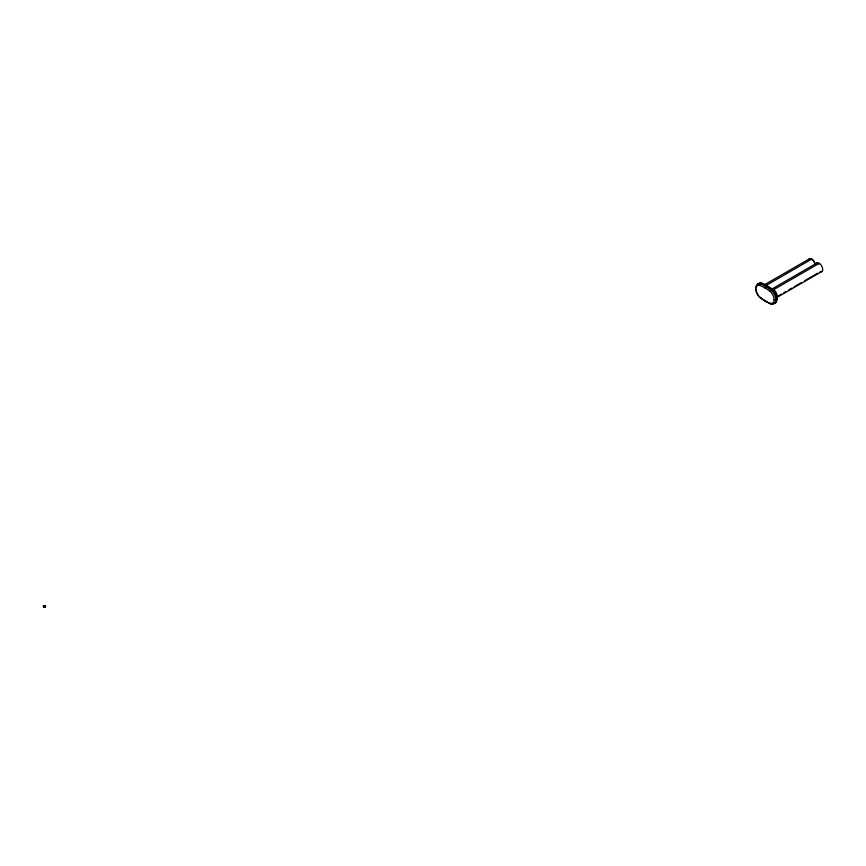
<?xml version="1.0" encoding="UTF-8"?>
<svg xmlns="http://www.w3.org/2000/svg" width="866" height="866" viewBox="0 0 866 866"><rect width="100%" height="100%" fill="white"/><g stroke="black" fill="none" stroke-linecap="round" stroke-linejoin="round"><path stroke-width="1.3" d="M44.004 606.2L43.408 606.557L44.112 605.778L43.343 606.222L45.01 606.352L44.047 606.081C45.649 606.449 43.203 607.272 44.816 606.449M44.61 606.882L45.4 607.044L43.755 606.211M44.989 606.103L43.82 605.951L45.021 606.655C42.196 607.012 46.807 606.46 44.231 605.973L44.036 606.914L45.194 606.914M44.263 605.962C43.278 607.412 46.916 607.196 44.783 606.698L43.852 606.189M45.194 607.174C46.569 607.055 43.343 606.86 44.935 606.395C44.588 607.456 43.765 606.103 45.086 606.135C44.978 608.874 42.954 604.89 44.664 606.406C44.664 607.38 44.069 605.291 44.079 606.514M44.101 606.752L44.772 606.687L44.231 605.691L43.397 606.557L45.032 606.893M43.484 606.373L45 607.077M43.917 605.908L44.707 606.384C45.552 607.477 41.59 605.875 44.567 606.806M45 607.131L44.816 606.243M772.634 303.565A8.92 5.142 60 0 0 776.813 298.911A8.92 5.142 60 0 0 772.288 289.525L764.765 284.762A55.294 31.923 60 0 0 763.715 284.189L761.398 283.182L760.37 283.788A1.234 0.877 -76.6 0 0 759.753 285.379A7.664 4.427 60 0 0 755.866 289.147A7.664 4.427 60 0 0 759.753 297.395L760.857 297.449M776.813 299.127L775.828 299.679A1.234 0.714 0 0 1 774.107 299.668A7.664 4.427 60 0 0 770.21 291.42L772.45 289.525A8.757 5.055 60.1 0 1 776.845 298.056A8.757 5.055 60.1 0 1 773.814 303.36M44.469 606.492L45 606.189C43.906 606.893 44.144 605.919 44.004 605.832M43.809 606.427L45.443 607.088M44.707 606.72L44.404 606.07M44.805 606.308L44.047 606.081M767.612 287.047L767.46 286.743A19.041 10.998 -60 0 0 767.005 285.942L765.836 286.494A1.234 0.714 -60 0 0 764.981 287.999L766.951 289.157A59.169 34.164 60 0 1 767.936 289.753L770.21 291.42M809.656 258.696L763.996 285.066A4.925 2.836 60 0 1 767.904 286.982M766.161 285.444L811.832 259.075A4.925 2.836 60 0 1 815.22 264.162M770.837 289.655L817.049 262.972M773.555 289.709L819.225 263.351M777.029 295.739L775.568 296.334M777.917 296.172L781.424 294.148M783.773 292.795L786.112 291.441M788.45 290.088L791.968 288.064M794.306 286.711L801.331 282.652M804.85 280.627L817.731 273.191M821.942 271.437L776.272 297.807A4.925 2.836 60 0 0 775.936 292.178A4.925 2.836 60 0 0 771.227 289.396M772.288 303.501L769.961 303.565M757.653 284.438A8.92 5.153 60 0 1 761.333 283.204L762.578 283.572M759.753 285.379L762.026 286.343A57.502 33.2 60 0 1 763.011 286.873L764.981 287.999M755.856 287.934A8.898 5.142 60 0 1 760.37 283.788A9.429 5.445 60 0 1 761.073 283.994L762.827 284.817A58.163 33.579 60 0 1 763.844 285.369L771.314 290.099A8.898 5.142 60 0 1 775.828 299.679A8.898 5.142 60 0 1 771.314 304.042A1.234 0.877 -76.6 0 1 770.21 303.436L767.936 302.472A57.492 33.189 60 0 1 766.951 301.942L759.753 297.395M762.6 284.243L763.238 284.481M761.452 283.182L761.56 283.236A19.041 13.65 -76.6 0 1 761.928 283.68M762.015 283.42L762.914 283.723M762.708 283.702L763.942 284.232A57.524 33.157 59.9 0 1 764.959 284.827M763.033 283.853L765.306 284.968M769.279 303.23L768.25 302.689M764.213 284.936L764.537 285.109A57.686 33.309 60 0 1 764.862 285.282M765.089 284.946L765.641 285.163M765.836 285.823L766.486 286.191M767.557 302.31L766.183 301.52M765.436 285.141L766.323 285.553M765.782 285.336L766.659 285.748M766.811 286.375L768.023 287.068M766.811 285.921L767.687 286.343M767.157 286.126L768.023 286.538M768.575 287.393L769.441 287.902M768.532 286.927L769.051 287.144A57.524 33.146 59.9 0 1 770.069 287.815L770.415 287.988M763.78 300.112L765.869 301.314A1.234 0.714 -60 0 1 764.981 300.816M768.856 287.122L771.097 288.443M770.404 288.497L771 288.876M770.588 288.216L771.779 288.952M771.325 289.092L772.753 290.673M771.26 288.681L772.115 289.233M761.041 298.294L762.751 299.484A55.262 31.901 60 0 0 763.433 299.907M771.942 289.233L772.645 290.132M760.705 298.012L760.37 297.72A8.898 5.142 60 0 1 759.32 296.637M817.201 263.567A4.308 2.49 60 0 1 819.225 263.849M815.826 264.509A4.925 2.836 60 0 1 819.485 263.502A4.925 2.836 60 0 1 822.689 269.066A4.925 2.836 60 0 1 819.994 271.729M774.107 299.668A7.664 4.427 60 0 1 770.21 303.436M757.945 284.449A8.757 5.055 60 0 1 761.56 283.236M757.22 285.239A8.92 5.153 60 0 1 757.306 285.022M758.995 296.248A8.898 5.142 60 0 1 758.67 295.836M758.075 294.96A8.898 5.142 60 0 1 757.534 294.05M757.285 293.585A8.898 5.142 60 0 1 756.646 292.134M756.473 291.658A8.898 5.142 60 0 1 755.986 289.731M772.05 289.915A4.925 2.836 60 0 1 776.153 296.518M774.648 293.704A4.308 2.49 60 0 1 774.799 294.029M811.832 259.584A4.308 2.49 60 0 1 813.239 260.796M813.845 261.629A4.308 2.49 60 0 1 814.852 264.411M808.433 260.244A4.925 2.836 60 0 1 811.832 259.075"/></g></svg>
